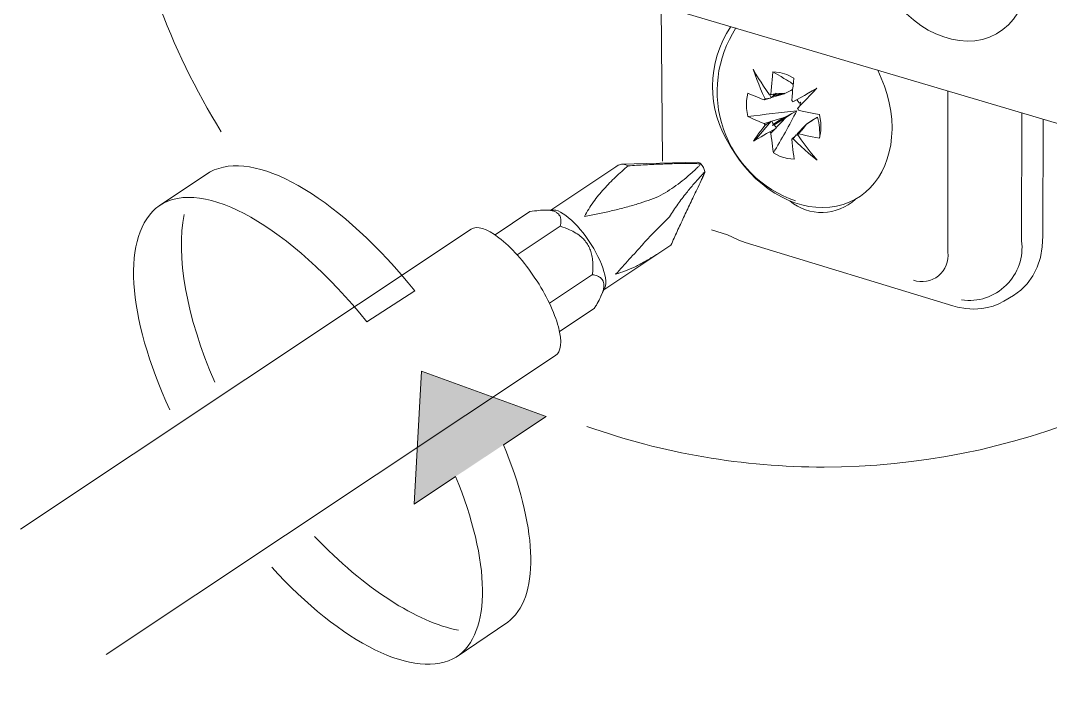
# Model space of a CAD drawing. Header units: metres. Extents: x -11.5 to 7.4, y -3.8 to 5.9.
# Drawn here: x 4.1968 to 4.3051, y -0.9328 to -0.8632 of the extents above; entities that cross this region are included whole.
import ezdxf

# ---------------------------------------------------------------- set-up
doc = ezdxf.new("R2010")
doc.units = ezdxf.units.M
doc.header["$MEASUREMENT"] = 0
for name, color, linetype, lineweight in [('PDF15_Geometry_Num_Penna__1_Num_Penna__255', 255, 'Continuous', 18), ('PDF15_Geometry_Num_Penna__7_Num_Penna__7', 7, 'Continuous', 18), ('PDF15_Solid Fills_Num_Penna__7_Num_Penna__7', 7, 'Continuous', 18)]:
    doc.layers.add(name, color=color, linetype=linetype, lineweight=lineweight)

msp = doc.modelspace()

# ---------------------------------------------------------------- hatches: boundary and pattern name
at = {"layer": 'PDF15_Geometry_Num_Penna__7_Num_Penna__7', "linetype": 'Continuous', "lineweight": 18}
for points in [[(4.238947901154557, -0.900140785011228), (4.238166571131355, -0.9141187292288544), (4.252059748463592, -0.9049196744429997)], [(4.248279634657413, -0.9263571085833968), (4.242601478727208, -0.9302453308938894), (4.248035161911824, -0.9265413845222827)]]:
    msp.add_hatch(color=7, dxfattribs=at).paths.add_polyline_path(points)
at = {"layer": 'PDF15_Solid Fills_Num_Penna__7_Num_Penna__7', "linetype": 'Continuous', "lineweight": 18}
msp.add_hatch(color=7, dxfattribs=at).paths.add_polyline_path([(4.217152848716438, -0.8789544574668895), (4.216644247125112, -0.8791854166436268), (4.211340785603976, -0.8827161436326803)])

# ---------------------------------------------------------------- linework, layer by layer
at = {"layer": 'PDF15_Geometry_Num_Penna__1_Num_Penna__255', "color": 255, "linetype": 'Continuous', "lineweight": 18, "flags": 128}
for points in [[(4.217152848716438, -0.8789544574668895), (4.216644247125112, -0.8791854166436268), (4.211340785603976, -0.8827161436326803)], [(4.233204511499661, -0.8949446949371493), (4.238253672225134, -0.8916940673752016)], [(4.242544967439285, -0.9112206829633074), (4.238166571131355, -0.9141187292288544), (4.238947901112232, -0.900140785011228), (4.252059748417095, -0.904919674359669), (4.24758798563346, -0.9078779174319171)], [(4.248279634657413, -0.9263571085833968), (4.248035161911824, -0.9265413845222827), (4.242601478727208, -0.9302453308938894)]]:
    msp.add_lwpolyline(points, dxfattribs=at)
at = {"layer": 'PDF15_Geometry_Num_Penna__1_Num_Penna__255', "color": 255, "linetype": 'Continuous', "lineweight": 18}
for points in [[(4.238253672225134, -0.8916940673752016), (4.230660275036776, -0.8822333406727996), (4.222023876034324, -0.8769028520139592), (4.21715284871644, -0.8789544574668886)], [(4.238253672225134, -0.8916940673752016), (4.230660275036776, -0.8822333406727996), (4.222023876034324, -0.8769028520139592), (4.21715284871644, -0.8789544574668886)], [(4.211340785603976, -0.8827161436326803), (4.215990681795198, -0.8796203078593967), (4.225183594133089, -0.8849974797560867), (4.233204511499668, -0.8949446949371467)], [(4.211340785603976, -0.8827161436326803), (4.215990681795198, -0.8796203078593967), (4.225183594133089, -0.8849974797560867), (4.233204511499668, -0.8949446949371467)], [(4.24758798563346, -0.9078779174319171), (4.250984805440257, -0.9161777057193392), (4.251535176244397, -0.9235204876308121), (4.248279634657409, -0.9263571085833959)], [(4.24758798563346, -0.9078779174319171), (4.250984805440257, -0.9161777057193392), (4.251535176244397, -0.9235204876308121), (4.248279634657409, -0.9263571085833959)], [(4.242601478727208, -0.9302453308938894), (4.246436875268554, -0.9276924948871912), (4.246160461360228, -0.920100326205092), (4.242544967439288, -0.9112206829633092)], [(4.242601478727208, -0.9302453308938894), (4.246436875268554, -0.9276924948871912), (4.246160461360228, -0.920100326205092), (4.242544967439288, -0.9112206829633092)]]:
    msp.add_open_spline(points, degree=3, dxfattribs=at)
at = {"layer": 'PDF15_Geometry_Num_Penna__7_Num_Penna__7', "color": 7, "linetype": 'Continuous', "lineweight": 18, "flags": 128}
for points in [[(4.256346498158079, -0.905950636812423, 0.08560566081975053), (4.281302374308273, -0.9102270671008341, 0.4142213165624555), (4.355905873913105, -0.8356223389897446, 0.4142157871664482), (4.281302374308272, -0.7610200678911738, 0.3058155444465995), (4.212096931206538, -0.8077119052860855)], [(4.290699095834565, -0.8905543821185047, 0.5594878351853005), (4.294323435000578, -0.8876001931169126), (4.294323435000578, -0.870624693626743)], [(4.275017704837881, -0.8740727421445502), (4.274700750222998, -0.8739498915186257), (4.274403451708261, -0.8738307264114802), (4.27413195182497, -0.873717703835629), (4.273872737004272, -0.8736083667785568), (4.273593866083422, -0.8734842876463738), (4.273285511012354, -0.8733442379328196, -0.01154206201076341), (4.278428406765403, -0.872741041359534)], [(4.27724535523776, -0.873467088558745), (4.277812925129529, -0.8730936226559365), (4.278428406765409, -0.872741041359534, -0.01693269565454413), (4.275968937234412, -0.877153835842722), (4.275912425946487, -0.8767840554586908), (4.275865742708636, -0.8764462162373992), (4.275828887520856, -0.8761304901287756), (4.275792032333079, -0.875804935970077), (4.275753948639043, -0.8754535831799348), (4.275717093451265, -0.8750702892270521), (4.2756618106696, -0.8750039498890532), (4.2755954713316, -0.8749399447129464), (4.275260089122829, -0.8751254491580918), (4.274962790608093, -0.8752912975030895), (4.274701118774875, -0.8754534603293092), (4.274440675447915, -0.8755984240678982), (4.27416057602081, -0.8757569013753406), (4.273873105556149, -0.875927663745375), (4.274068438051366, -0.8756377362681942), (4.274263770546588, -0.8753564083348282), (4.274450503497992, -0.8750971935141294), (4.27464583599321, -0.8748367501871712), (4.274859596082319, -0.8745578792663231), (4.275101611815385, -0.8742409246514393)], [(4.280823134016543, -0.873110576042313), (4.280961955223837, -0.8739889580176694), (4.280971783273911, -0.8748255707802111), (4.280832962066617, -0.875611814786124, 0.07679904959778376), (4.280627555820073, -0.873401486324501), (4.280012074184194, -0.8737565246334213)], [(4.295767421257688, -0.8926394029416835, 0.4960148738401824), (4.302083171936435, -0.8863985911447507), (4.302111427580398, -0.8729353910497455)], [(4.257040972746431, -0.8823269528497528, -0.008626170772325964), (4.257574144462941, -0.8816254757757269, -0.01655572557765112), (4.258150313898522, -0.8809596253832188, -0.02204433309519313), (4.259371449120209, -0.8797040919862775, -0.01290390431331879), (4.260683493805075, -0.8785284114961858, 0.2499753900316052), (4.25965167139794, -0.8784416789542826), (4.259399827614796, -0.878612441324317), (4.252549676713278, -0.8831714280523535)], [(4.267512391548308, -0.8782742335511484, 0.01094765162827534), (4.265910419386261, -0.8782791475761851, 0.003790367608009528), (4.264336702868174, -0.8783295163328138, 0.002476070202117714), (4.262482886922983, -0.8784130547584423, 0.004915867574347333), (4.260683125253198, -0.8785285343468106)], [(4.263895177718604, -0.8817538546798183, 0.008916957245098988), (4.264833756500666, -0.8812071693944565, 0.01068620310177347), (4.265721966526094, -0.8806015158086504, 0.005934519922949881), (4.266591748957635, -0.879944264959958, 0.005094054064257694), (4.267425904707659, -0.8792292743170806, 0.000896477824708432), (4.267897651111207, -0.8787759555074208)], [(4.267616077476591, -0.8804163799153839, 0.01409488122018144), (4.266829833470675, -0.8813623297349986, 0.01198993687457334), (4.265910910788767, -0.8825687228815715, 0.007829878219328184), (4.265045673830384, -0.8838721680226245, 0.005147868722831593), (4.263623063582182, -0.8853095203459356, 0.005795624878254643), (4.262559177161684, -0.8864250040293236, 0.003004492038201848), (4.261521089372627, -0.8875748858879708, 0.001946000733968107), (4.260814698273565, -0.8883586728813659, 0.004701443947755376), (4.26009233659313, -0.889148602406058, -0.001446950945098831), (4.259376117443994, -0.889932389399454)], [(4.263476502785458, -0.88798090720665, 0.004494290409895895), (4.264329086129369, -0.8874403644525852, -0.004192559338781394), (4.265196411548393, -0.8868691090420384, 0.001055264417101483), (4.265850345430183, -0.8854167689423678, -0.0001810161599795881), (4.266529709391548, -0.8839560750001256, -0.004013184376210609), (4.267225043934275, -0.8824855530078217, -0.002004663490923736), (4.267937577564636, -0.880985546865289, 0.00609275494672044), (4.268366326249106, -0.8800752237271929)], [(4.256543427711438, -0.8830677421240747, 0.0154615363817802), (4.256083966370481, -0.8838490721049501, 0.001458338323880094), (4.257505225261793, -0.8835789235785452, 0.01043403274279872), (4.258916778953665, -0.8832705685074744, 0.01164082256445109), (4.260313590570417, -0.8829216727298501, 0.009462032403476848), (4.261690746087027, -0.8825260937143762, 0.004230785306667924), (4.262801315745378, -0.882156313330344)], [(4.252879039241378, -0.8832987013008111, 0.04185389764616368), (4.252505573338569, -0.8832188483939678, 0.03682000000835436), (4.251939231953063, -0.8831856787249563)], [(4.255773154286898, -0.8860240195863085, 0.04121590669832954), (4.255187156801238, -0.8855952709018338, 0.03022323362805852), (4.254537276990099, -0.8852537461617684)], [(4.256982004445989, -0.889304131298478, -0.01097809456580415), (4.25694637776447, -0.8899736672097633), (4.252411961161618, -0.8929921070887135)], [(4.26040155161858, -0.8895877933937353, 0.02176775538037131), (4.261426125838787, -0.8891357030903349, 0.0159858168498269), (4.262447014540216, -0.8885890178049731)], [(4.257349942070631, -0.8931723289569442, 0.01565818922874098), (4.257717265442146, -0.8924929649955855, 0.03010276208478396), (4.257998593375502, -0.8918406281719289, 0.03036047356697785), (4.258110387445099, -0.8914524201940086, 0.03240958042772359), (4.25814724263288, -0.891105981428904, 0.05978216752533267), (4.258115301470131, -0.8907939408390577, 0.09282181560939834), (4.258008421425593, -0.8905433255621649)]]:
    msp.add_lwpolyline(points, format="xyb", dxfattribs=at)
for points in [[(4.336212672876245, -0.8830633195015416), (4.251502252276651, -0.8579207103999478)], [(4.264294565103484, -0.8780126845685556), (4.264172942983819, -0.8616710943081545)], [(4.275623481274311, -0.8713904215781261), (4.275009228144693, -0.8715857540733447), (4.275046083332469, -0.8715206432416052), (4.275092766570319, -0.8714616749411626), (4.274840922787178, -0.8709149896558008), (4.274627162698071, -0.8704113020895123), (4.274430601696592, -0.8699346416609268), (4.274235269201371, -0.8694493816885283), (4.274039936706151, -0.8689309520471298), (4.273834776160861, -0.868359696636583), (4.27412347513178, -0.8688547846590557), (4.274403574558887, -0.8693105604812343), (4.274673845935919, -0.869729481115634), (4.274942888806693, -0.8701398022062197), (4.275242644333948, -0.870579607447028), (4.275578026542719, -0.8710538108630956)], [(4.278129634043159, -0.8692917643354674), (4.277403586843951, -0.8689096988888441), (4.276657883544592, -0.8686861107496631), (4.275931836345382, -0.8686308279679968), (4.275875325057456, -0.8690694047025449), (4.275828641819604, -0.8694686692367979), (4.275791786631828, -0.8698335355957925), (4.275763530987867, -0.8701971734485276), (4.275736503850164, -0.870579238895151), (4.275699648662385, -0.8709993880358109)], [(4.275931836345382, -0.8686308279679968), (4.27617385207845, -0.8687696491752908), (4.276397440217634, -0.8689010993450301), (4.276779505664257, -0.8691259159904705), (4.277086632229068, -0.8693114204356158), (4.277347075556024, -0.8694686692367979), (4.277570663695206, -0.8696074904440927), (4.277757396646612, -0.8697303410700163), (4.278055923667605, -0.8699551577154567)], [(4.286925984560567, -0.8684364782777854), (4.286944412154455, -0.8684524488591556), (4.287325249094819, -0.8692829190904012), (4.28766185980985, -0.8701404164593507), (4.287940730730696, -0.8710065133721132), (4.288164318869878, -0.8718824383349517), (4.288322796177324, -0.8727608203103081), (4.288425990703098, -0.8736330597543676), (4.288462845890875, -0.8745003851733903), (4.288453017840803, -0.8746674620246475)], [(4.278028159426148, -0.8717884576061206), (4.277971648138223, -0.871723346774381), (4.277906537306484, -0.8716594644489), (4.277933564444185, -0.8712393153082401), (4.277971648138223, -0.8708474218115425), (4.277999903782185, -0.8704850124650676), (4.278036758969963, -0.8701213746123333), (4.278083442207814, -0.8697294811156357), (4.278130125445664, -0.8692921328873453)], [(4.273285265311101, -0.8733446064846984), (4.273146444103809, -0.8724772810656747), (4.273136616053733, -0.8716406683031339), (4.273275437261027, -0.8708568813097388)], [(4.27327568296228, -0.8708570041603645), (4.273574209983275, -0.8709995108864357), (4.273862908954195, -0.8711186759935821), (4.274131951824971, -0.871230470063173), (4.274393623658186, -0.8713422641327648), (4.274683551135366, -0.8714528296960955), (4.275009105294066, -0.8715855083720934)], [(4.276145473583862, -0.8709536876029667), (4.275577903692096, -0.8710544251162249), (4.275643014523835, -0.8710261694722625), (4.27569952581176, -0.8709991423345587)], [(4.275595962734105, -0.8710544251162249), (4.275744611991474, -0.8713136399369246)], [(4.275699157259883, -0.870999019483933), (4.276145105031986, -0.870953564752341)], [(4.277096091727262, -0.8709414025403737), (4.276499037685271, -0.8711183074417042), (4.275791418079951, -0.8713332960370712), (4.275744734842098, -0.8713136399369246)], [(4.277096828831018, -0.8709417710922525), (4.276556286076952, -0.8710351375679544), (4.275969060085036, -0.8711383320937305), (4.275875693609333, -0.871230470063173), (4.275790926677447, -0.8713336645889491)], [(4.275903089298914, -0.870999019483933), (4.275969428636914, -0.871137840691226)], [(4.277235527187685, -0.8708794858249087), (4.276658129245844, -0.870980223338166), (4.276024220016076, -0.8710907889014976), (4.275922253996558, -0.8709875943757215)], [(4.276257021952201, -0.8708863654599606), (4.276257021952201, -0.8709416482416268), (4.276135399832539, -0.8710067590733663), (4.276024834269206, -0.8710915260052534)], [(4.276257021952201, -0.8708862426093349), (4.276145227882612, -0.8709538104535923)], [(4.276257021952201, -0.8709416482416268), (4.276545720923124, -0.8709146211039229), (4.276797564706266, -0.8708961935100348), (4.277236141440815, -0.8708789944224051)], [(4.277096705980393, -0.8709416482416268), (4.277225699137613, -0.8708789944224051)], [(4.277235895739565, -0.8708791172730308), (4.277804694137592, -0.870607617389739)], [(4.278000149483436, -0.8704952090670188), (4.277804816988217, -0.8706070031366089)], [(4.278520421884224, -0.8724949715558088), (4.27886686064933, -0.8721165916279636), (4.279192414808026, -0.8717701528628572), (4.279489713322766, -0.8714531982479734), (4.279807896443909, -0.87111904454546), (4.280150649690237, -0.8707541781864663), (4.280533943643119, -0.8703549136522133), (4.280067111264607, -0.8706251850292457), (4.279630991542577, -0.8708794858249087), (4.279239098045879, -0.8710993884453124), (4.27886686064933, -0.8713143770406804), (4.278465139102561, -0.8715367366736011), (4.278027790874271, -0.8717885804567462), (4.278344745489154, -0.8716129040616751)], [(4.280533943643119, -0.8703657245072955), (4.278465139102561, -0.8715487760349427), (4.278465139102561, -0.8716040588166081)], [(4.275093257972824, -0.8714621663436652), (4.275623972676817, -0.8713896844743712)], [(4.275623481274311, -0.8713901758768747), (4.275745103393977, -0.8713140084888016)], [(4.278465630505062, -0.8715485303336905), (4.278344008385398, -0.87161364116543)], [(4.278698432441189, -0.8718916521318958), (4.278586638371596, -0.8717430028745277), (4.278466244758192, -0.8716041816672346)], [(4.278856786898004, -0.871835877947726), (4.278698309590562, -0.8718911607293922)], [(4.278856786898004, -0.872126788229914), (4.278810103660154, -0.8720506208418417), (4.278753592372228, -0.8719781389725467), (4.278856786898004, -0.8718356322464738)], [(4.277907151559612, -0.8730265462141817), (4.275885030256903, -0.8742575094859397), (4.276043507564346, -0.8742034552105329)], [(4.277813047980153, -0.8730938683571869), (4.277906414455854, -0.8730263005129286), (4.277105428374833, -0.8734280220597004)], [(4.278520790436103, -0.8724952172570601), (4.278568702180214, -0.8725713846451333), (4.278605557367991, -0.8726573800832798)], [(4.278606048770492, -0.8726570115314018), (4.278996713760931, -0.8727491495008461), (4.279359123107408, -0.8728228598763996), (4.279695733822441, -0.8728990272644719), (4.280040944081284, -0.8729641380962114), (4.280403353427761, -0.8730378484717658), (4.28082350256842, -0.8731103303410617)], [(4.274049519054975, -0.8758220122070801), (4.275754685742799, -0.8738109474607061)], [(4.275642768822582, -0.8738772867987041), (4.275754562892175, -0.8738109474607061)], [(4.27710518267358, -0.873428513462204), (4.276517956681666, -0.8736078753760532), (4.275800509026269, -0.8738228639714203)], [(4.275801123279399, -0.8738233553739239), (4.275894489755101, -0.8739793756688474), (4.27598662772454, -0.8741194253824007)], [(4.275885030256903, -0.8742577551871911), (4.275986996276423, -0.8741189339798972), (4.276574222268337, -0.8737565246334222), (4.277104936972329, -0.873428513462204)], [(4.276275572396717, -0.8744909256751949), (4.276155178783311, -0.8743508759616416), (4.276043384713722, -0.8742034552105329), (4.276677293943488, -0.8738226182701689), (4.277246092341516, -0.8734663514549892)], [(4.277245478088384, -0.8734669657081193), (4.27681672940391, -0.873931341074111), (4.276555057570695, -0.8742040694636621), (4.276276186649847, -0.8744915399283251)], [(4.279443275786166, -0.8741277792249633), (4.27901452710169, -0.8745933830972152), (4.278763911824804, -0.874864882980507), (4.278475212853884, -0.875154810457687), (4.278605434517365, -0.8750872426134295), (4.278717228586956, -0.8750037041878009)], [(4.278727425188906, -0.8750233602879494), (4.278717597138833, -0.8750037041878009), (4.279099662585457, -0.8745466998593638), (4.279443644338043, -0.8741277792249633)], [(4.278847695951686, -0.8748912958650807), (4.278809612257648, -0.8749293795591173), (4.278772757069872, -0.8749564066968203), (4.279136394922608, -0.874528886518604), (4.279463177587564, -0.8741382215281668)], [(4.278996959462184, -0.8747807303017501), (4.278950276224331, -0.8747709022516759), (4.279238975195254, -0.8744183209552743), (4.279462563334436, -0.8741382215281677), (4.28013332775198, -0.8736984162873602)], [(4.27944339863679, -0.8741280249262156), (4.280012197034818, -0.8737557875296655)], [(4.280133204901356, -0.8736984162873593), (4.280011582781691, -0.8737561560815443)], [(4.301217197874298, -0.8921831357170058), (4.301999756361433, -0.8916241653690511), (4.30268034882905, -0.8909263738138025), (4.303258975277155, -0.8901057316326311), (4.303724579149403, -0.8891831234319421), (4.304058732851919, -0.8881585492117363), (4.304263893397209, -0.8870578076034583), (4.304329004228949, -0.8859042402260329), (4.304365859416729, -0.8736081210773055)], [(4.275595962734105, -0.8749396990116951), (4.276164761132133, -0.8746141448529965)], [(4.276164638281507, -0.8746138991517443), (4.275717462003145, -0.8750709034801814)], [(4.276164392580254, -0.8746136534504929), (4.276276186649847, -0.874547314112494), (4.276276186649847, -0.8744920313308278)], [(4.278362681680539, -0.8752745898179644), (4.278045727065654, -0.8756738543522165), (4.277980616233915, -0.8757045670086976), (4.277924104945988, -0.8757303656401412)], [(4.277924596348493, -0.8757307341920191), (4.278361944576783, -0.8752749583698414)], [(4.278045604215029, -0.8756741000534687), (4.278485409455836, -0.8761028487379425), (4.278885902496349, -0.8764775431470104), (4.279266739436713, -0.8768202963933378), (4.279658632933412, -0.8771753347022591), (4.280086153111625, -0.877550029111327), (4.280561585033949, -0.8779406941017651), (4.280179519587326, -0.8774726332169953), (4.279825709784667, -0.8770365134949651), (4.279509983676041, -0.8766261924043794), (4.279201628604973, -0.8762134143012741), (4.278885902496349, -0.87576869503543), (4.278532092693688, -0.8752650074691415)], [(4.278475212853884, -0.875207759077461), (4.278362190278035, -0.8752753269217193)], [(4.278568825030838, -0.875320535952059), (4.278475458555135, -0.8752075133762096)], [(4.278876074446273, -0.8748452268803595), (4.278614402613059, -0.875154810457687), (4.278577547425277, -0.8752076362268344), (4.278532092693688, -0.87526414751476)], [(4.280832716365364, -0.8756113233836214), (4.28042239527478, -0.8755363845018067), (4.280040329828157, -0.875458988607476), (4.279695119569309, -0.8753975632945128), (4.279359737360535, -0.875320167400182), (4.279005927557876, -0.8752390859870713), (4.278614034061178, -0.8751543190551843)], [(4.27887595159565, -0.8748453497309852), (4.278997573715314, -0.8747802388992456)], [(4.278885533944468, -0.8748453497309852), (4.278912561082173, -0.8748097230494674), (4.278950644776213, -0.8747704108491714)], [(4.275969060085036, -0.8771540815439733), (4.276695107284246, -0.8775386040031155), (4.277440810583606, -0.877760963636038), (4.278166857782816, -0.877824845961519), (4.27811157500115, -0.8774538370712284), (4.278064891763298, -0.8771012557748268), (4.278028036575522, -0.876784301159943), (4.277989952881486, -0.8764562899887265), (4.277953097693707, -0.8761123082361388), (4.277924842049746, -0.8757302427895155)], [(4.268023327301528, -0.8781373779538688), (4.259995038897397, -0.878343767005421)], [(4.217152848716438, -0.8789544574668895), (4.216644247125112, -0.8791854166436268), (4.211340785603976, -0.8827161436326803)], [(4.268464852451096, -0.8798795226800964), (4.268749865903242, -0.8792296428689585)], [(4.250349176301729, -0.8833442788830297), (4.246690684661711, -0.8857791782888418)], [(4.25276417390614, -0.8831570545291214), (4.251802253505156, -0.8831816246543065)], [(4.258300068811527, -0.8911368169360108), (4.258330781468008, -0.8908972582154586), (4.258333238480525, -0.8906282153446856), (4.258303754330303, -0.8903235457923939), (4.258242329017342, -0.8899930776086586), (4.258151419554158, -0.8896429533247758), (4.258032254447011, -0.8892658019031892), (4.257892204733457, -0.8888702228877143), (4.257714071325868, -0.8884672728346841), (4.25751996733691, -0.8880544947315787), (4.257301293222765, -0.8876331170846594), (4.257067877033508, -0.8872092824252222), (4.256809890719067, -0.8867854477657859), (4.256537162329519, -0.8863751266751985), (4.256252148877373, -0.885974633634687), (4.255957307375155, -0.8855888826692855), (4.255657551847902, -0.8852105027414403), (4.25534919677683, -0.8848628354700745), (4.255039613199505, -0.8845446523489322), (4.254728801115917, -0.8842412113028999), (4.254426588576145, -0.8839795394696823), (4.254134204086446, -0.8837522658117232), (4.253849190634302, -0.8835557048102451), (4.253582604776046, -0.8833923134777653), (4.253319704436571, -0.8832743768768792), (4.253080145716018, -0.883198209488806), (4.252861471601873, -0.8831699538448436), (4.252764419607391, -0.8831576687822507)], [(4.253557174696478, -0.8848822458689707), (4.249015387056073, -0.8879055997729584)], [(4.244191042976039, -0.8852036231063876), (4.196771929875657, -0.9167713199438037)], [(4.271161792242008, -0.8857735271600493), (4.269465225097996, -0.8852514119998727)], [(4.273005780137124, -0.886576233149837), (4.27233501571958, -0.8863342174167661), (4.271672850845851, -0.8860455184458447), (4.271161792242008, -0.8857740185625538)], [(4.258138888790311, -0.8915676540811264), (4.264989039691832, -0.8870062103405703)], [(4.294853658302063, -0.8932562359344507), (4.27300590298775, -0.8865768474029663)], [(4.257834219238022, -0.8922424725693263), (4.258232255266018, -0.8913726901377848)], [(4.233204511499661, -0.8949446949371493), (4.238253672225134, -0.8916940673752016)], [(4.294853658302063, -0.8932561130838241), (4.295347517818279, -0.8933973913036377), (4.296205015187228, -0.8935534115985604), (4.297062512556176, -0.8936013233426712), (4.297901582331239, -0.8935534115985604), (4.298515835460856, -0.8934502170727843), (4.299112889502847, -0.893283140221528), (4.299681687900875, -0.8930521810447916), (4.300230830198753, -0.8927708531114247), (4.301217320724922, -0.8921836271195085)], [(4.257126353931447, -0.8935249102533458), (4.253467862291433, -0.8959598096591579)], [(4.205772580983975, -0.9299649857655305), (4.25304181632073, -0.8984980264413727)], [(4.242544967439285, -0.9112206829633074), (4.238166571131355, -0.9141187292288544), (4.238947901112232, -0.900140785011228), (4.252059748417095, -0.904919674359669), (4.24758798563346, -0.9078779174319171)], [(4.248279634657413, -0.9263571085833968), (4.248035161911824, -0.9265413845222827), (4.242601478727208, -0.9302453308938894)]]:
    msp.add_lwpolyline(points, dxfattribs=at)
msp.add_lwpolyline([(4.275018073389759, -0.874072496443298), (4.275642154569452, -0.8738771639480785), (4.275101611815385, -0.8742408018008136), (4.275064756627609, -0.8741572633751851)], close=True, dxfattribs=at)
at = {"layer": 'PDF15_Geometry_Num_Penna__7_Num_Penna__7', "color": 7, "linetype": 'Continuous', "lineweight": 18}
for centre, radius, start, end in [((4.280983258704897, -0.8357230922281786), 0.07428890696796131, 199.952126657148, 211.8583066794302), ((4.280928271569383, -0.8701655207998904), 0.01135884621548922, 146.2216933360783, 213.3524010308886), ((4.282238404302898, -0.8706737158359825), 0.01218524035174617, 146.8451095717511, 251.1789219469686), ((4.267281378570733, -0.8794066826025926), 0.001507031902132638, 10.43150887991252, 46.04587391281724), ((4.281057349774377, -0.8781939972934261), 0.005231519971521159, 230.0934019509811, 312.996324064445), ((4.25201938997024, -0.8843183769192331), 0.001602566575360065, 352.6453663608641, 4.881818430817892), ((4.252384102928488, -0.8893049477755426), 0.00475432318240987, 30.3195686445846, 37.19747382089866), ((4.257344528964845, -0.8908658852369831), 0.0007184263288682047, 44.3180169241639, 62.67910083588399)]:
    msp.add_arc(centre, radius, start, end, dxfattribs=at)
msp.add_ellipse((4.294274259670816, -0.8553867373738928), major_axis=(-0.005169115746062936, 0.009237154947685955), ratio=0.7424128583980258, dxfattribs=at)
for centre, major_axis, ratio, start_param, end_param in [((4.279056720964267, -0.8722114980105671), (-0.005588431914741676, 0.009797480367971123), 0.7710745608990957, 1.55953369357186, 4.066464980147414), ((4.24839760226474, -0.8910501321015936), (-0.00419294490237032, 0.005855472301580123), 0.3413723579056346, 4.590860565541367, 6.289856527449913), ((4.248985651328359, -0.8921350601987204), (-0.004065907322945428, 0.006357432565464838), 0.3416052444321083, 3.13701445362751, 4.777000710561429)]:
    msp.add_ellipse(centre, major_axis=major_axis, ratio=ratio, start_param=start_param, end_param=end_param, dxfattribs=at)
for points in [[(4.238253672225134, -0.8916940673752016), (4.230660275036776, -0.8822333406727996), (4.222023876034324, -0.8769028520139592), (4.21715284871644, -0.8789544574668886)], [(4.267917798613858, -0.8782889756262593), (4.267783891431602, -0.8782742335511493), (4.267653669768121, -0.8782742335511458), (4.26751239154831, -0.8782742335511458)], [(4.267897651111207, -0.8787759555074208), (4.268009876351522, -0.8787759555074208), (4.268016866816161, -0.8785449963306844), (4.268121239250386, -0.8785449963306844)], [(4.268326891198186, -0.8783221452952583), (4.268194212522188, -0.8783098602326653), (4.268052934302373, -0.8782889756262566), (4.267917798613851, -0.8782889756262566)], [(4.268326891198186, -0.8783221452952583), (4.268250723810112, -0.8782226362882595), (4.268142615259297, -0.8781538399377435), (4.268023450152148, -0.8781378693563742)], [(4.268121239250389, -0.8785449963306844), (4.268228119294944, -0.8785449963306844), (4.268225392970306, -0.8783226366977619), (4.268326399795678, -0.8783226366977619)], [(4.211340785603976, -0.8827161436326803), (4.215990681795198, -0.8796203078593967), (4.225183594133089, -0.8849974797560867), (4.233204511499668, -0.8949446949371467)], [(4.26840600700128, -0.8795416834588057), (4.268151706205616, -0.8798193258733935), (4.267877749309807, -0.8801092533505752), (4.267616077476594, -0.8804163799153857)], [(4.268596425471465, -0.8793328373947356), (4.268688571630586, -0.8793328373947356), (4.268310057595151, -0.8795416834588075), (4.26840600700128, -0.8795416834588075)], [(4.268366326249106, -0.8800752237271929), (4.268448636168474, -0.8799204319385296), (4.268513747000215, -0.8797631831373467), (4.268580086338222, -0.8796096198549455)], [(4.26876350232272, -0.8791338193807388), (4.26884433205986, -0.8791338193807388), (4.268506442105052, -0.8793328373947382), (4.268596425471461, -0.8793328373947382)], [(4.268580086338217, -0.8796096198549419), (4.268650111194988, -0.8794548280662786), (4.268704165470398, -0.8792914367337996), (4.268763133770843, -0.8791341879326167)], [(4.268750357305745, -0.8792292743170806), (4.268781846391986, -0.8792292743170806), (4.268763870874599, -0.8791334508288591), (4.268763870874601, -0.8791334508288591)], [(4.26280131574538, -0.882156313330344), (4.263173553141927, -0.8820297771856431), (4.263534733982144, -0.881887270459571), (4.263894686316098, -0.881753363277312)], [(4.212475433985011, -0.9042148803187438), (4.207963130494823, -0.8944298279639025), (4.207284995039721, -0.8857098905358214), (4.211340294201474, -0.8827160207820572)], [(4.257040972746431, -0.8823269528497528), (4.2568640678451, -0.8825714255953407), (4.256692076968806, -0.882810984315892), (4.256543427711437, -0.8830677421240729)], [(4.217207025842473, -0.9012775218529026), (4.214173843888409, -0.8943843732323096), (4.213093986886538, -0.887922430308711), (4.213988339443265, -0.8836423145015182)], [(4.25131269376085, -0.8832188483939607), (4.250998196158484, -0.8832434185191458), (4.25067755602482, -0.8832950157820347), (4.250349544853599, -0.8833441560324058)], [(4.251939231953063, -0.8831856787249617), (4.251736528420286, -0.8831758506748875), (4.251526453849959, -0.8831930497625162), (4.251312693760854, -0.8832188483939598)], [(4.25318616580619, -0.8834424365331426), (4.253284300313377, -0.8834424365331426), (4.252995747336007, -0.8833416990198835), (4.252879039241382, -0.8832987013008102)], [(4.253399925895298, -0.8836316264970652), (4.253494767851564, -0.8836316264970652), (4.253083264197624, -0.8834424365331408), (4.25318616580619, -0.8834424365331408)], [(4.253538747102592, -0.8838625856738025), (4.253625893149144, -0.8838625856738025), (4.253307045622217, -0.8836316264970661), (4.253399925895295, -0.8836316264970661)], [(4.253616142996925, -0.8841819973012051), (4.253601400921813, -0.8840640607003181), (4.253579287809146, -0.8839584091620232), (4.253538747102594, -0.8838625856738034)], [(4.254537276990101, -0.8852537461617649), (4.254215408350181, -0.8851075539169164), (4.253888625685226, -0.8849920743285473), (4.253556928995227, -0.8848815087652158)], [(4.253557174696478, -0.8848822458689707), (4.253575602290368, -0.884759395243047), (4.253597715403034, -0.8846402301359015), (4.253608771959369, -0.8845235220412757)], [(4.256171190314889, -0.8864306551581169), (4.256042197157671, -0.8862856914195278), (4.255919346531746, -0.8861493272247518), (4.255773154286899, -0.8860240195863085)], [(4.256720332612769, -0.88741100315299), (4.256660135806067, -0.8872353267579198), (4.256576597380436, -0.8870657928941457), (4.25648814492977, -0.8869048585741846)], [(4.256871438882657, -0.8879540029195727), (4.256838269213656, -0.887773412499465), (4.25678421493825, -0.8875915935730969), (4.256720332612771, -0.8874110031529874)], [(4.256972176395912, -0.888629681362155), (4.256951291789505, -0.8884073217292325), (4.256923036145542, -0.8881763625524952), (4.256871438882662, -0.8879540029195727)], [(4.262447014540214, -0.888589017804974), (4.262788539280283, -0.8884022848535693), (4.263127607007831, -0.8881885247644625), (4.263476502785451, -0.8879809072066482)], [(4.256982004445989, -0.889304131298478), (4.256986918471023, -0.8890780861467773), (4.256991832496059, -0.8888557265138566), (4.256972176395914, -0.8886296813621568)], [(4.257196378788226, -0.8900347239708468), (4.257281101197325, -0.8900347239708468), (4.256860576403792, -0.8899732986578872), (4.256946992017594, -0.8899732986578872)], [(4.257674267723068, -0.8902275994535476), (4.257536675022033, -0.8901391470028823), (4.257369598170779, -0.8900764931836624), (4.257196378788228, -0.8900347239708486)], [(4.258008421425581, -0.890543325562172), (4.258086448499441, -0.890543325562172), (4.257781108777239, -0.8903639636483227), (4.257858543661952, -0.8903639636483227)], [(4.259375748892117, -0.889931775146322), (4.259719730644699, -0.8898199810767311), (4.260060026878511, -0.8897143295384362), (4.260401551618578, -0.8895877933937344)], [(4.258232500967269, -0.8913726901377848), (4.258270900386451, -0.8913726901377848), (4.258300068811524, -0.8911368169360134), (4.258300068811529, -0.8911368169360134)], [(4.257126353931447, -0.8935249102533458), (4.257204978332041, -0.893410659171237), (4.257273774682554, -0.8932865800390548), (4.25734994207062, -0.8931723289569478)], [(4.24758798563346, -0.9078779174319171), (4.250984805440257, -0.9161777057193392), (4.251535176244397, -0.9235204876308121), (4.248279634657409, -0.9263571085833959)], [(4.242601478727208, -0.9302453308938894), (4.246436875268554, -0.9276924948871912), (4.246160461360228, -0.920100326205092), (4.242544967439288, -0.9112206829633092)], [(4.227708174495826, -0.9175263598907328), (4.232923183566296, -0.9230423529947167), (4.238509201527059, -0.9265693944649938), (4.242826172522019, -0.9274023217087572)], [(4.223188868519962, -0.9207752675439167), (4.230494795243656, -0.9287679292665283), (4.238319151608753, -0.9327937442780563), (4.242659464222646, -0.9302003675648027)]]:
    msp.add_open_spline(points, degree=3, dxfattribs=at)

doc.saveas('drawing.dxf')
